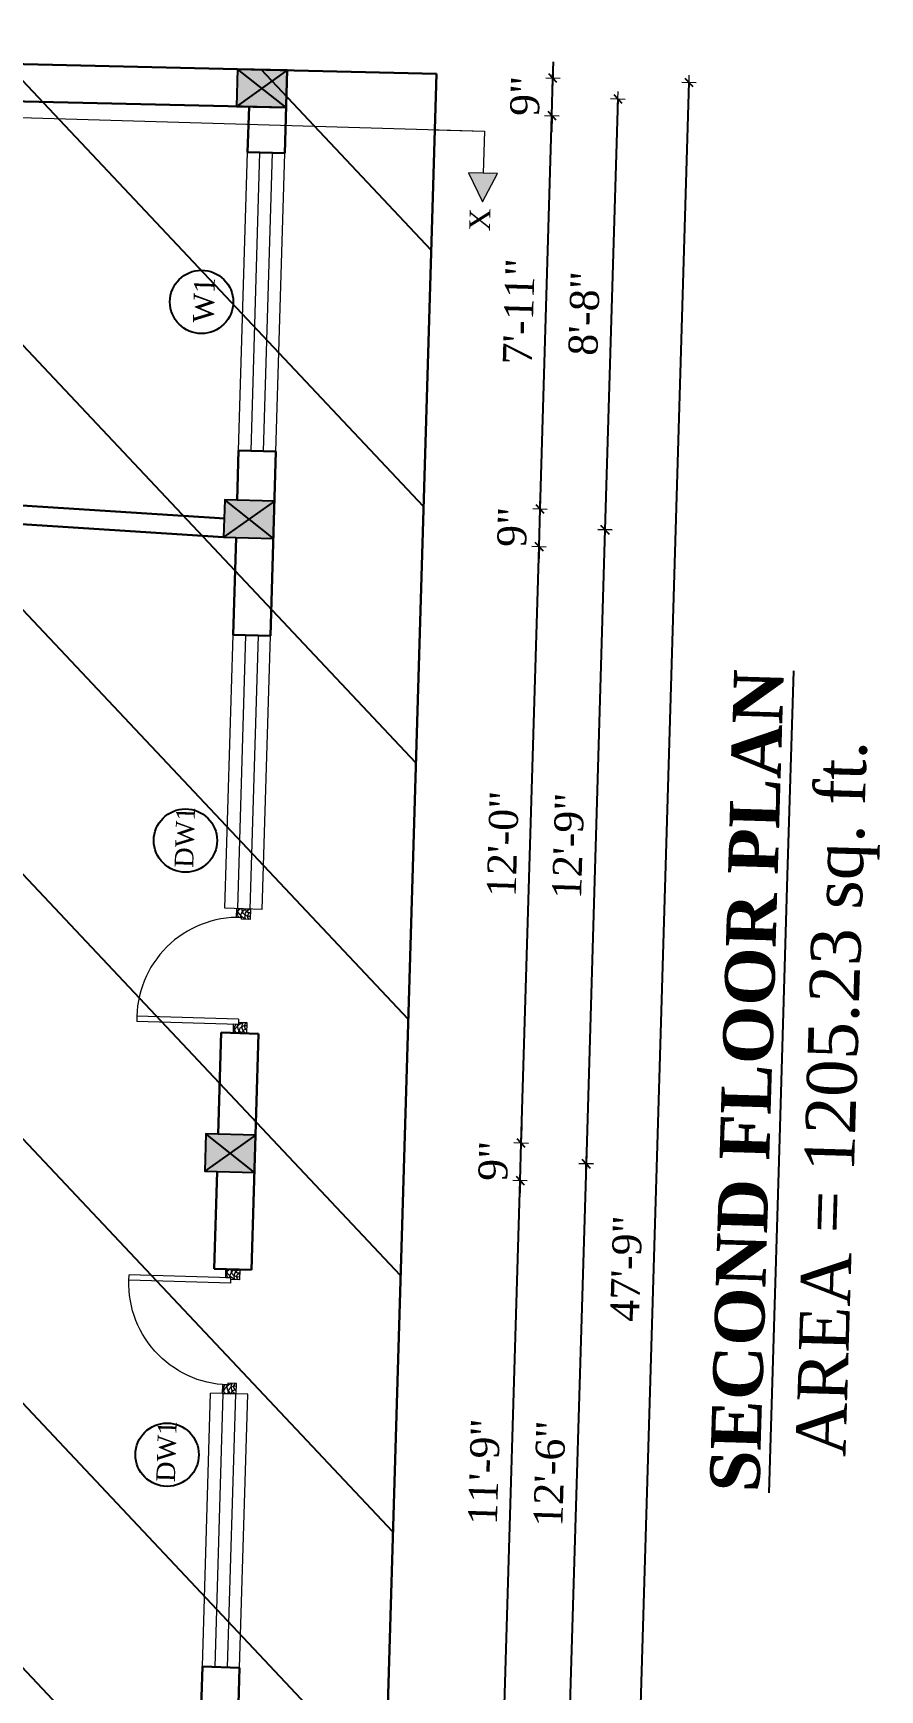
# Model space of a CAD drawing. Header units: inches. Extents: x 4069 to 291496, y -47643 to 12535.
# Drawn here: x 144610.8 to 144815.1, y -18873.6 to -18474 of the extents above; entities that cross this region are included whole.
import ezdxf

# ---------------------------------------------------------------- set-up
doc = ezdxf.new("R2010")
doc.units = ezdxf.units.IN
doc.header["$LTSCALE"] = 5
doc.header["$MEASUREMENT"] = 0
for name, color, linetype, lineweight in [('A-WALL', 7, 'Continuous', 9), ('Dimension', 7, 'Continuous', 18), ('DOOR', 62, 'Continuous', 0), ('Dw', 2, 'Continuous', 18)]:
    doc.layers.add(name, color=color, linetype=linetype, lineweight=lineweight)
doc.layers.add('dim line', color=7, linetype='Continuous', lineweight=15, true_color=0xfab2b2)
doc.layers.add('TEXT', color=6, linetype='Continuous')
doc.layers.add('WALL', color=7, linetype='Continuous')
doc.styles.add('ordinary', font='times.ttf')
doc.dimstyles.new('Copy of 96', dxfattribs={"dimtxt": 7, "dimasz": 4, "dimexe": 0.5, "dimexo": 0.5, "dimgap": 3, "dimtad": 1, "dimdec": 1, "dimzin": 11, "dimdsep": 46, "dimlunit": 4, "dimtxsty": 'ordinary', "dimblk": 'OBLIQUE', "dimcen": 0.09, "dimse1": 1, "dimse2": 1, "dimclrt": 6, "dimazin": 0, "dimtfac": 1, "dimtdec": 1, "dimtix": 1, "dimtmove": 2, "dimatfit": 3, "dimldrblk": 'leader', "dimfxl": 0.5, "dimfxlon": 1, "dimtolj": 1, "dimtzin": 0, "dimarcsym": 0})

# ---------------------------------------------------------------- blocks, each defined once
blk = doc.blocks.new('C1a')
at = {"color": 1, "ltscale": 5}
for p, q in [((18657.75, 4625.76), (18648.75, 4625.76)), ((18648.75, 4625.76), (18648.82, 4613.76)), ((18657.82, 4613.76), (18657.75, 4625.76)), ((18648.82, 4613.76), (18657.82, 4613.76))]:
    blk.add_line(p, q, dxfattribs=at)
blk = doc.blocks.new('A$C27B36B59')
at = {"layer": 'DOOR'}
for p, q in [((0, 4), (0, 0)), ((2.5, 4), (0, 4)), ((0, 0), (3, 0)), ((2.5, 2.5), (2.5, 4)), ((3, 2.5), (2.5, 2.5)), ((3, 0), (3, 2.5))]:
    blk.add_line(p, q, dxfattribs=at)
for centre, radius, start, end in [((-1.4, -0.54), 4.75, 22.1411, 72.838), ((1.34, 2.09), 1.64, 45.138, 144.8948), ((2.21, 0.3), 2.49, 83.3149, 152.658), ((0.13, 0.37), 2.05, 349.4875, 93.6805), ((1.96, -0.47), 2.01, 58.7447, 166.495), ((-0.06, 0.32), 1.13, 343.542, 86.947), ((2.08, -0.4), 1.17, 38.2816, 160.1519)]:
    blk.add_arc(centre, radius, start, end, dxfattribs=at)
blk = doc.blocks.new('D2')
at = {"layer": 'DOOR'}
for p, q in [((74473.95, 24047.59), (74473.95, 24018.09)), ((74473.95, 24047.59), (74475.45, 24047.59)), ((74475.45, 24047.59), (74475.45, 24018.13))]:
    blk.add_line(p, q, dxfattribs=at)
blk.add_arc((74473.95, 24047.59), 29.5, 180, 272.9146, dxfattribs=at)
at = {"layer": 'DOOR', "xscale": -1, "rotation": 180}
blk.add_blockref('A$C27B36B59', (74441.95, 24050.09), dxfattribs=at)
at = {"layer": 'DOOR', "rotation": 180}
blk.add_blockref('A$C27B36B59', (74477.95, 24050.09), dxfattribs=at)
blk = doc.blocks.new('x-x')
at = {"ltscale": 5}
for points in [[(11364.03, -701.52), (11364.03, -694.51), (11357.15, -698.09)], [(11364.03, -1135.52), (11364.03, -1128.51), (11357.15, -1132.09)]]:
    blk.add_hatch(color=256, dxfattribs=at).paths.add_polyline_path(points)
for p, q in [((11364.03, -694.51), (11357.15, -698.09)), ((11364.03, -701.52), (11364.03, -694.51)), ((11357.15, -698.09), (11364.03, -701.52)), ((11374.13, -698.09), (11364.03, -698.09)), ((11374.13, -698.09), (11374.13, -1132.09)), ((11364.03, -1128.51), (11357.15, -1132.09)), ((11364.03, -1135.52), (11364.03, -1128.51)), ((11357.15, -1132.09), (11364.03, -1135.52)), ((11374.13, -1132.09), (11364.03, -1132.09))]:
    blk.add_line(p, q, dxfattribs=at)
at = {"layer": 'A-WALL', "color": 1, "ltscale": 5}
blk.add_line((11374.13, -1120.09), (11374.13, -1132.09), dxfattribs=at)
at = {"layer": 'TEXT', "style": 'ordinary'}
for p in [(11350.08, -700.97), (11350.08, -1134.1)]:
    blk.add_text('X', height=5, dxfattribs=at).set_placement(p)
blk = doc.blocks.new('oblique')
at = {"color": 0, "lineweight": -2}
blk.add_line((0.25, 0.25), (-0.25, -0.25), dxfattribs=at)
at = {"layer": 'dim line', "lineweight": 9}
for p, q in [((-0.4375, 0), (0.4375, 0)), ((0, 0.4375), (0, -0.4375))]:
    blk.add_line(p, q, dxfattribs=at)
blk = doc.blocks.new('*D4468')
at = {"layer": 'A-WALL', "color": 0, "lineweight": -2, "ltscale": 50, "transparency": 16777216}
blk.add_line((144751.89, -18489.81), (144748.78, -18593.76), dxfattribs=at)
at = {"layer": 'Defpoints', "color": 0, "ltscale": 50, "transparency": 16777216}
for p in [(144672, -18487.42), (144668.89, -18591.38), (144748.78, -18593.76)]:
    blk.add_point(p, dxfattribs=at)
at = {"layer": 'A-WALL', "color": 0, "lineweight": -2, "ltscale": 50, "transparency": 16777216, "xscale": 4, "yscale": 4, "zscale": 4}
for p, rotation in [((144751.89, -18489.81), 88.28998542812829), ((144748.78, -18593.76), 268.2899854281283)]:
    blk.add_blockref('oblique', p, dxfattribs=dict(at, rotation=rotation))
at = {"layer": 'A-WALL', "color": 6, "ltscale": 50, "transparency": 16777216, "insert": (144743.78, -18541.59), "char_height": 7, "attachment_point": 5, "rotation": 88.29, "style": 'ordinary'}
blk.add_mtext('\\A1;8\'-8"', dxfattribs=at)
blk = doc.blocks.new('_OBLIQUE')
at = {"color": 0, "linetype": 'ByBlock'}
blk.add_line((-0.5, -0.5), (0.5, 0.5), dxfattribs=at)
blk = doc.blocks.new('leader')
at = {"layer": 'Dimension'}
for p, q in [((0, -4.328), (0, 4.328)), ((-4.424, 0), (4.424, 0))]:
    blk.add_line(p, q, dxfattribs=at)
blk = doc.blocks.new('*D4469')
at = {"layer": 'A-WALL', "color": 0, "lineweight": -2, "ltscale": 50, "transparency": 16777216}
blk.add_line((144748.78, -18593.76), (144744.22, -18746.69), dxfattribs=at)
at = {"layer": 'Defpoints', "color": 0, "ltscale": 50, "transparency": 16777216}
for p in [(144668.89, -18591.38), (144664.33, -18744.31), (144744.22, -18746.69)]:
    blk.add_point(p, dxfattribs=at)
at = {"layer": 'A-WALL', "color": 0, "lineweight": -2, "ltscale": 50, "transparency": 16777216, "xscale": 4, "yscale": 4, "zscale": 4}
for p, rotation in [((144748.78, -18593.76), 88.28998542889815), ((144744.22, -18746.69), 268.2899854288981)]:
    blk.add_blockref('oblique', p, dxfattribs=dict(at, rotation=rotation))
at = {"layer": 'A-WALL', "color": 6, "ltscale": 50, "transparency": 16777216, "insert": (144739.93, -18670.03), "char_height": 7, "attachment_point": 5, "rotation": 88.29, "style": 'ordinary'}
blk.add_mtext('\\A1;12\'-9"', dxfattribs=at)
blk = doc.blocks.new('*D4470')
at = {"layer": 'A-WALL', "color": 0, "lineweight": -2, "ltscale": 50, "transparency": 16777216}
blk.add_line((144744.22, -18746.69), (144739.74, -18896.63), dxfattribs=at)
at = {"layer": 'Defpoints', "color": 0, "ltscale": 50, "transparency": 16777216}
for p in [(144664.33, -18744.31), (144659.85, -18894.24), (144739.74, -18896.63)]:
    blk.add_point(p, dxfattribs=at)
at = {"layer": 'A-WALL', "color": 0, "lineweight": -2, "ltscale": 50, "transparency": 16777216, "xscale": 4, "yscale": 4, "zscale": 4}
for p, rotation in [((144744.22, -18746.69), 88.28998542889815), ((144739.74, -18896.63), 268.2899854288981)]:
    blk.add_blockref('oblique', p, dxfattribs=dict(at, rotation=rotation))
at = {"layer": 'A-WALL', "color": 6, "ltscale": 50, "transparency": 16777216, "insert": (144735.42, -18821.47), "char_height": 7, "attachment_point": 5, "rotation": 88.29, "style": 'ordinary'}
blk.add_mtext('\\A1;12\'-6"', dxfattribs=at)
blk = doc.blocks.new('*D4472')
at = {"layer": 'A-WALL', "color": 0, "lineweight": -2, "ltscale": 50, "transparency": 16777216}
blk.add_line((144769.04, -18485.82), (144751.94, -19058.56), dxfattribs=at)
at = {"layer": 'Defpoints', "color": 0, "ltscale": 50, "transparency": 16777216}
for p in [(144672.13, -18482.93), (144655.03, -19055.67), (144751.94, -19058.56)]:
    blk.add_point(p, dxfattribs=at)
at = {"layer": 'A-WALL', "color": 0, "lineweight": -2, "ltscale": 50, "transparency": 16777216, "xscale": 4, "yscale": 4, "zscale": 4}
for p, rotation in [((144769.04, -18485.82), 88.28998542889815), ((144751.94, -19058.56), 268.2899854288981)]:
    blk.add_blockref('oblique', p, dxfattribs=dict(at, rotation=rotation))
at = {"layer": 'A-WALL', "color": 6, "ltscale": 50, "transparency": 16777216, "insert": (144753.92, -18772), "char_height": 7, "attachment_point": 5, "rotation": 88.29, "style": 'ordinary'}
blk.add_mtext('\\A1;47\'-9"', dxfattribs=at)
blk = doc.blocks.new('*D4480')
at = {"layer": 'A-WALL', "color": 0, "lineweight": -2, "ltscale": 50, "transparency": 16777216}
blk.add_line((144634.5, -19089.45), (144302.37, -18887.52), dxfattribs=at)
at = {"layer": 'Defpoints', "color": 0, "ltscale": 50, "transparency": 16777216}
for p in [(144322.91, -18853.75), (144302.37, -18887.52), (144655.03, -19055.67)]:
    blk.add_point(p, dxfattribs=at)
at = {"layer": 'A-WALL', "color": 0, "lineweight": -2, "ltscale": 50, "transparency": 16777216, "xscale": 4, "yscale": 4, "zscale": 4}
for p, rotation in [((144302.37, -18887.52), 148.7014709224015), ((144634.5, -19089.45), 328.7014709224015)]:
    blk.add_blockref('oblique', p, dxfattribs=dict(at, rotation=rotation))
at = {"layer": 'A-WALL', "color": 6, "ltscale": 50, "transparency": 16777216, "insert": (144471.84, -18982.88), "char_height": 7, "attachment_point": 5, "rotation": 328.7015, "style": 'ordinary'}
blk.add_mtext('\\A1;32\'-5"', dxfattribs=at)
blk = doc.blocks.new('*D4495')
at = {"layer": 'A-WALL', "color": 0, "lineweight": -2, "ltscale": 50, "transparency": 16777216}
blk.add_line((144724.08, -18891.66), (144728.29, -18750.72), dxfattribs=at)
at = {"layer": 'Defpoints', "color": 0, "ltscale": 50, "transparency": 16777216}
for p in [(144664.19, -18748.81), (144728.29, -18750.72), (144659.98, -18889.74)]:
    blk.add_point(p, dxfattribs=at)
at = {"layer": 'A-WALL', "color": 0, "lineweight": -2, "ltscale": 50, "transparency": 16777216, "xscale": 4, "yscale": 4, "zscale": 4}
for p, rotation in [((144728.29, -18750.72), 88.28998542889815), ((144724.08, -18891.66), 268.2899854288981)]:
    blk.add_blockref('oblique', p, dxfattribs=dict(at, rotation=rotation))
at = {"layer": 'A-WALL', "color": 6, "ltscale": 50, "transparency": 16777216, "insert": (144719.62, -18820.99), "char_height": 7, "attachment_point": 5, "rotation": 88.29, "style": 'ordinary'}
blk.add_mtext('\\A1;11\'-9"', dxfattribs=at)
blk = doc.blocks.new('*D4496')
at = {"layer": 'A-WALL', "color": 0, "lineweight": -2, "ltscale": 50, "transparency": 16777216}
for p, q in [((144728.56, -18741.73), (144728.68, -18737.73)), ((144728.29, -18750.72), (144728.56, -18741.73)), ((144728.29, -18750.72), (144728.17, -18754.72))]:
    blk.add_line(p, q, dxfattribs=at)
at = {"layer": 'Defpoints', "color": 0, "ltscale": 50, "transparency": 16777216}
for p in [(144664.46, -18739.81), (144728.56, -18741.73), (144664.19, -18748.81)]:
    blk.add_point(p, dxfattribs=at)
at = {"layer": 'A-WALL', "color": 0, "lineweight": -2, "ltscale": 50, "transparency": 16777216, "xscale": 4, "yscale": 4, "zscale": 4}
for p, rotation in [((144728.56, -18741.73), 268.2899854288981), ((144728.29, -18750.72), 88.28998542889815)]:
    blk.add_blockref('oblique', p, dxfattribs=dict(at, rotation=rotation))
at = {"layer": 'A-WALL', "color": 6, "ltscale": 50, "transparency": 16777216, "insert": (144721.86, -18746.03), "char_height": 7, "attachment_point": 5, "rotation": 88.29, "style": 'ordinary'}
blk.add_mtext('\\A1;9"', dxfattribs=at)
blk = doc.blocks.new('*D4497')
at = {"layer": 'A-WALL', "color": 0, "lineweight": -2, "ltscale": 50, "transparency": 16777216}
blk.add_line((144728.56, -18741.73), (144732.86, -18597.79), dxfattribs=at)
at = {"layer": 'Defpoints', "color": 0, "ltscale": 50, "transparency": 16777216}
for p in [(144668.76, -18595.88), (144732.86, -18597.79), (144664.46, -18739.81)]:
    blk.add_point(p, dxfattribs=at)
at = {"layer": 'A-WALL', "color": 0, "lineweight": -2, "ltscale": 50, "transparency": 16777216, "xscale": 4, "yscale": 4, "zscale": 4}
for p, rotation in [((144732.86, -18597.79), 88.28998542889815), ((144728.56, -18741.73), 268.2899854288981)]:
    blk.add_blockref('oblique', p, dxfattribs=dict(at, rotation=rotation))
at = {"layer": 'A-WALL', "color": 6, "ltscale": 50, "transparency": 16777216, "insert": (144724.15, -18669.56), "char_height": 7, "attachment_point": 5, "rotation": 88.29, "style": 'ordinary'}
blk.add_mtext('\\A1;12\'-0"', dxfattribs=at)
blk = doc.blocks.new('*D4498')
at = {"layer": 'A-WALL', "color": 0, "lineweight": -2, "ltscale": 50, "transparency": 16777216}
for p, q in [((144733.12, -18588.79), (144733.24, -18584.8)), ((144732.86, -18597.79), (144733.12, -18588.79)), ((144732.86, -18597.79), (144732.74, -18601.79))]:
    blk.add_line(p, q, dxfattribs=at)
at = {"layer": 'Defpoints', "color": 0, "ltscale": 50, "transparency": 16777216}
for p in [(144669.03, -18586.88), (144733.12, -18588.79), (144668.76, -18595.88)]:
    blk.add_point(p, dxfattribs=at)
at = {"layer": 'A-WALL', "color": 0, "lineweight": -2, "ltscale": 50, "transparency": 16777216, "xscale": 4, "yscale": 4, "zscale": 4}
for p, rotation in [((144733.12, -18588.79), 268.2899854288981), ((144732.86, -18597.79), 88.28998542889815)]:
    blk.add_blockref('oblique', p, dxfattribs=dict(at, rotation=rotation))
at = {"layer": 'A-WALL', "color": 6, "ltscale": 50, "transparency": 16777216, "insert": (144726.42, -18593.1), "char_height": 7, "attachment_point": 5, "rotation": 88.29, "style": 'ordinary'}
blk.add_mtext('\\A1;9"', dxfattribs=at)
blk = doc.blocks.new('*D4499')
at = {"layer": 'A-WALL', "color": 0, "lineweight": -2, "ltscale": 50, "transparency": 16777216}
blk.add_line((144733.12, -18588.79), (144735.96, -18493.84), dxfattribs=at)
at = {"layer": 'Defpoints', "color": 0, "ltscale": 50, "transparency": 16777216}
for p in [(144671.86, -18491.92), (144735.96, -18493.84), (144669.03, -18586.88)]:
    blk.add_point(p, dxfattribs=at)
at = {"layer": 'A-WALL', "color": 0, "lineweight": -2, "ltscale": 50, "transparency": 16777216, "xscale": 4, "yscale": 4, "zscale": 4}
for p, rotation in [((144735.96, -18493.84), 88.28998542889815), ((144733.12, -18588.79), 268.2899854288981)]:
    blk.add_blockref('oblique', p, dxfattribs=dict(at, rotation=rotation))
at = {"layer": 'A-WALL', "color": 6, "ltscale": 50, "transparency": 16777216, "insert": (144727.97, -18541.12), "char_height": 7, "attachment_point": 5, "rotation": 88.29, "style": 'ordinary'}
blk.add_mtext('\\A1;7\'-11"', dxfattribs=at)
blk = doc.blocks.new('*D4500')
at = {"layer": 'A-WALL', "color": 0, "lineweight": -2, "ltscale": 50, "transparency": 16777216}
for p, q in [((144736.23, -18484.84), (144736.35, -18480.84)), ((144735.96, -18493.84), (144736.23, -18484.84)), ((144735.96, -18493.84), (144735.84, -18497.83))]:
    blk.add_line(p, q, dxfattribs=at)
at = {"layer": 'Defpoints', "color": 0, "ltscale": 50, "transparency": 16777216}
for p in [(144672.13, -18482.93), (144736.23, -18484.84), (144671.86, -18491.92)]:
    blk.add_point(p, dxfattribs=at)
at = {"layer": 'A-WALL', "color": 0, "lineweight": -2, "ltscale": 50, "transparency": 16777216, "xscale": 4, "yscale": 4, "zscale": 4}
for p, rotation in [((144736.23, -18484.84), 268.2899854288981), ((144735.96, -18493.84), 88.28998542889815)]:
    blk.add_blockref('oblique', p, dxfattribs=dict(at, rotation=rotation))
at = {"layer": 'A-WALL', "color": 6, "ltscale": 50, "transparency": 16777216, "insert": (144729.53, -18489.14), "char_height": 7, "attachment_point": 5, "rotation": 88.29, "style": 'ordinary'}
blk.add_mtext('\\A1;9"', dxfattribs=at)

msp = doc.modelspace()

# ---------------------------------------------------------------- hatches: boundary and pattern name
at = {"layer": 'WALL', "linetype": 'ByBlock', "ltscale": 5, "true_color": 0xf8991e}
h = msp.add_hatch(dxfattribs=at)
h.set_pattern_fill('ANSI31', color=30, scale=350, angle=448.2899854)
h.set_pattern_definition([(133.29, (141829.15, -27083.906), (-31.8453, -29.99899), [])])
h.paths.add_polyline_path([(144690.40478, -19077.17728), (144287.53446, -18832.24245), (144298.23089, -18473.95409), (144708.12024, -18483.77894)])
h = msp.add_hatch(color=30, dxfattribs=at)
h.dxf.hatch_style = 1
h.paths.add_polyline_path([(144672.12967, -18482.92599), (144665.99695, -18487.28191), (144671.8611, -18491.92215)])
h.paths.add_polyline_path([(144672.12967, -18482.92599), (144660.13281, -18482.64167), (144665.99695, -18487.28191)])
h.paths.add_polyline_path([(144660.13281, -18482.64167), (144659.86424, -18491.63783), (144665.99695, -18487.28191)])
h.paths.add_polyline_path([(144665.99695, -18487.28191), (144659.86424, -18491.63783), (144671.8611, -18491.92215)])
h = msp.add_hatch(color=30, dxfattribs=at)
h.dxf.hatch_style = 1
h.paths.add_polyline_path([(144662.89459, -18591.19871), (144668.75764, -18595.87575), (144669.02621, -18586.87976)])
h.paths.add_polyline_path([(144669.02621, -18586.87976), (144657.03155, -18586.52167), (144662.89459, -18591.19871)])
h.paths.add_polyline_path([(144662.89459, -18591.19871), (144657.03155, -18586.52167), (144656.76298, -18595.51766)])
h.paths.add_polyline_path([(144656.76298, -18595.51766), (144668.75764, -18595.87575), (144662.89459, -18591.19871)])
h = msp.add_hatch(color=30, dxfattribs=at)
h.dxf.hatch_style = 1
h.paths.add_polyline_path([(144658.32893, -18744.13057), (144664.19197, -18748.80761), (144664.46054, -18739.81162)])
h.paths.add_polyline_path([(144664.46054, -18739.81162), (144652.46589, -18739.45353), (144658.32893, -18744.13057)])
h.paths.add_polyline_path([(144658.32893, -18744.13057), (144652.46589, -18739.45353), (144652.19732, -18748.44952)])
h.paths.add_polyline_path([(144652.19732, -18748.44952), (144664.19197, -18748.80761), (144658.32893, -18744.13057)])

# ---------------------------------------------------------------- linework, layer by layer
at = {"color": 1, "ltscale": 5}
for p, q in [((144672.12967, -18482.92599), (144659.86424, -18491.63783)), ((144671.8611, -18491.92215), (144660.13281, -18482.64167)), ((144669.02621, -18586.87976), (144656.76298, -18595.51766)), ((144668.75764, -18595.87575), (144657.03155, -18586.52167)), ((144664.19197, -18748.80761), (144652.46589, -18739.45353)), ((144664.46054, -18739.81162), (144652.19732, -18748.44952))]:
    msp.add_line(p, q, dxfattribs=at)
at = {"layer": 'A-WALL', "lineweight": 30}
for p, q in [((144708.12024, -18483.77894), (144529.16711, -18479.53787)), ((144671.53285, -18502.91708), (144672.12967, -18482.92599)), ((144690.40478, -19077.17728), (144708.12024, -18483.77894)), ((144671.8611, -18491.92215), (144528.89853, -18488.53403)), ((144662.53686, -18502.64851), (144662.91913, -18491.71023)), ((144671.53285, -18502.91708), (144662.53686, -18502.64851)), ((144660.03022, -18586.61119), (144660.38831, -18574.61645)), ((144669.3843, -18574.88502), (144660.38831, -18574.61645)), ((144668.05638, -18619.3652), (144669.3843, -18574.88502)), ((144538.21976, -18583.49068), (144657.0478, -18591.02668)), ((144537.93495, -18587.98166), (144656.76298, -18595.51766)), ((144659.06039, -18619.09663), (144659.76165, -18595.60718)), ((144668.05638, -18619.3652), (144659.06039, -18619.09663)), ((144655.46455, -18739.54305), (144656.19566, -18715.05388)), ((144665.19165, -18715.32245), (144656.19566, -18715.05388)), ((144663.49071, -18772.29706), (144665.19165, -18715.32245)), ((144654.49472, -18772.02849), (144655.19598, -18748.53905)), ((144663.49071, -18772.29706), (144654.49472, -18772.02849)), ((144650.98841, -18889.47625), (144651.62999, -18867.98574)), ((144660.62598, -18868.25431), (144651.62999, -18867.98574)), ((144658.98473, -18923.22982), (144660.62598, -18868.25431))]:
    msp.add_line(p, q, dxfattribs=at)
at = {"layer": 'Dw', "color": 3}
for p, q in [((144660.38831, -18574.61645), (144662.53686, -18502.64851)), ((144663.38617, -18574.72886), (144665.53472, -18502.76092)), ((144663.38617, -18574.72886), (144665.53472, -18502.76092)), ((144666.38484, -18574.81838), (144668.53339, -18502.85044)), ((144669.38362, -18574.90791), (144671.53217, -18502.93997)), ((144657.09088, -18685.06724), (144659.06039, -18619.09663)), ((144662.05905, -18619.18615), (144660.08955, -18685.15676)), ((144665.05771, -18619.27568), (144663.08821, -18685.24629)), ((144666.08688, -18685.33581), (144668.05638, -18619.3652)), ((144666.08688, -18685.33581), (144657.09088, -18685.06724)), ((144651.62999, -18867.98574), (144653.59949, -18802.01513)), ((144662.59548, -18802.2837), (144653.59949, -18802.01513)), ((144656.59816, -18802.10466), (144654.62865, -18868.07527)), ((144659.59682, -18802.19418), (144657.62732, -18868.16479)), ((144660.62598, -18868.25431), (144662.59548, -18802.2837))]:
    msp.add_line(p, q, dxfattribs=at)
at = {"layer": 'TEXT'}
for centre in [(144651.42922, -18538.77973), (144647.54991, -18668.7214), (144643.12665, -18816.883)]:
    msp.add_circle(centre, 7.64038, dxfattribs=at)
at = {"layer": 'WALL', "color": 2, "linetype": 'ByBlock', "ltscale": 5}
for points in [[(144659.86424, -18491.63783), (144671.8611, -18491.92215), (144672.12967, -18482.92599), (144660.13281, -18482.64167)], [(144668.75764, -18595.87575), (144669.02621, -18586.87976), (144657.03155, -18586.52167), (144656.76298, -18595.51766)], [(144664.19197, -18748.80761), (144664.46054, -18739.81162), (144652.46589, -18739.45353), (144652.19732, -18748.44952)]]:
    msp.add_lwpolyline(points, close=True, dxfattribs=at)

# ---------------------------------------------------------------- block references
at = {"layer": 'A-WALL', "color": 1, "rotation": 88.28998542812889}
msp.add_blockref('x-x', (143248.71013, -29832.92103), dxfattribs=at)
at = {"layer": 'WALL', "color": 2, "linetype": 'ByBlock', "ltscale": 5, "rotation": 88.28998542812889}
msp.add_blockref('C1a', (148727.06703, -37270.1151), dxfattribs=at)
at = {"layer": 'WALL', "color": 2, "linetype": 'ByBlock', "yscale": 0.8333000000000083, "zscale": 0.8333, "rotation": 268.2899854281289}
for p, xscale in [((126482.3498, 43917.64064), 0.8332999999984169), ((122776.64184, -80209.00962), -0.8333000000002356)]:
    msp.add_blockref('D2', p, dxfattribs=dict(at, xscale=xscale))

# ---------------------------------------------------------------- texts
at = {"layer": 'TEXT', "style": 'ordinary'}
for s, height, p in [('W1', 5, (144654.34178, -18543.90192)), ('DW1', 4.5, (144649.4249, -18675.3416)), ('DW1', 4.5, (144645.00165, -18823.50321))]:
    msp.add_text(s, height=height, rotation=88.2903735, dxfattribs=at).set_placement(p)
at = {"layer": 'TEXT', "char_height": 12, "width": 219.8150831, "attachment_point": 8, "rotation": 88.2895973, "style": 'ordinary'}
for s, insert in [('{\\fTimes New Roman|b1|i0|c0|p18;\\LSECOND FLOOR PLAN}', (144789.14935, -18726.88277)), ('AREA = 1205.23 sq. ft.', (144813.27233, -18731.1893))]:
    msp.add_mtext(s, dxfattribs=dict(at, insert=insert))

# ---------------------------------------------------------------- dimensions: what is measured, and where the dimension line sits
at = {"layer": 'A-WALL', "ltscale": 50}
for base, p1, p2, picture, middle in [((144751.94035, -19058.56397), (144672.12967, -18482.92599), (144655.0308, -19055.67081), '*D4472', (144753.92205, -18771.99549)), ((144736.22796, -18484.8396), (144671.8611, -18491.92215), (144672.12967, -18482.92599), '*D4500', (144729.52594, -18489.1416)), ((144735.95938, -18493.83576), (144669.02621, -18586.87976), (144671.8611, -18491.92215), '*D4499', (144727.97421, -18541.11849)), ((144733.1245, -18588.79337), (144668.75764, -18595.87575), (144669.02621, -18586.87976), '*D4498', (144726.42248, -18593.09529)), ((144744.21818, -18746.69473), (144668.89192, -18591.37776), (144664.32626, -18744.30962), '*D4469', (144739.93328, -18670.03273)), ((144732.85593, -18597.78936), (144664.46054, -18739.81162), (144668.75764, -18595.87575), '*D4497', (144724.14974, -18669.56152)), ((144728.55883, -18741.72523), (144664.19197, -18748.80761), (144664.46054, -18739.81162), '*D4496', (144721.85682, -18746.02715)), ((144739.74203, -18896.62793), (144664.32626, -18744.30962), (144659.85011, -18894.24282), '*D4470', (144735.42246, -18821.46556)), ((144728.29026, -18750.72122), (144659.9844, -18889.74482), (144664.19197, -18748.80761), '*D4495', (144719.61875, -18820.99375))]:
    dim = msp.add_linear_dim(base=base, p1=p1, p2=p2, angle=88.2899854, dimstyle='Copy of 96', override={"dimdec": 0, "dimblk": 'oblique', "dimtdec": 0, "dimarcsym": 1}, dxfattribs=at)
    dim.commit()
    dim.dimension.update_dxf_attribs({"geometry": picture, "text_midpoint": middle})
for p1, p2, distance, picture, middle in [((144671.99538, -18487.42407), (144668.89192, -18591.37776), 79.92751, '*D4468', (144743.77793, -18541.59025)), ((144655.0308, -19055.67081), (144322.90844, -18853.74892), 39.52759, '*D4480', (144471.84334, -18982.87928))]:
    dim = msp.add_aligned_dim(p1=p1, p2=p2, distance=distance, dimstyle='Copy of 96', override={"dimdec": 0, "dimblk": 'oblique', "dimtdec": 0, "dimarcsym": 1}, dxfattribs=at)
    dim.commit()
    dim.dimension.update_dxf_attribs({"geometry": picture, "text_midpoint": middle})

doc.saveas('drawing.dxf')
